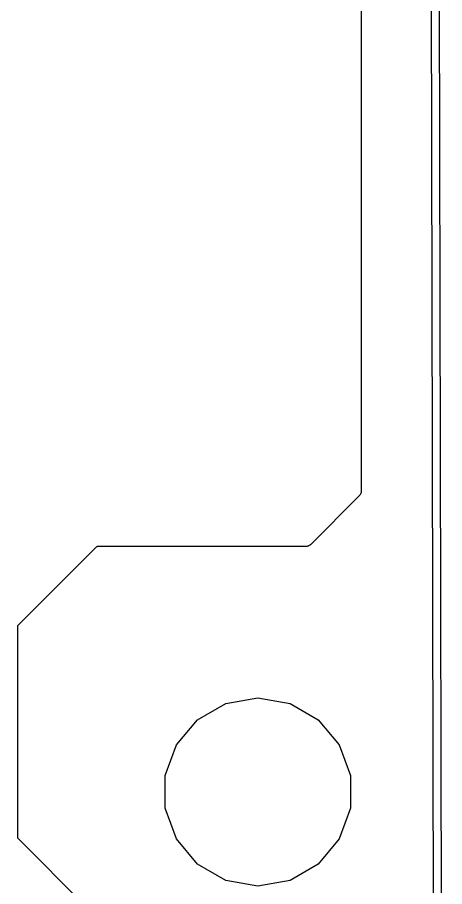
# Model space of a CAD drawing. Extents: x 92.1 to 192.1, y -135.1 to -45.9.
# Drawn here: x 184 to 192.07, y -106.92 to -90.5 of the extents above; entities that cross this region are included whole.
import ezdxf

# ---------------------------------------------------------------- set-up
doc = ezdxf.new("R2010")
doc.units = 0
doc.header["$MEASUREMENT"] = 0
doc.layers.add('BLACK', color=7, linetype='CONTINUOUS')

msp = doc.modelspace()

# ---------------------------------------------------------------- linework, layer by layer
at = {"layer": 'BLACK', "linetype": 'CONTINUOUS'}
for p, q in [((191.925, -134.925), (191.725, -46.075)), ((191.875, -45.9995), (192.075, -134.987)), ((190.5, -54.5526), (190.5, -99.4474)), ((190.47, -99.529), (190.466, -99.5326)), ((190.479, -99.5147), (190.47, -99.529)), ((190.488, -99.5011), (190.479, -99.5147)), ((190.49, -99.4957), (190.488, -99.5011)), ((190.492, -99.4908), (190.49, -99.4957)), ((190.495, -99.4745), (190.492, -99.4908)), ((190.5, -99.4585), (190.495, -99.4745)), ((190.5, -99.4474), (190.499, -99.4529)), ((190.499, -99.4529), (190.5, -99.4585)), ((190.463, -99.5372), (189.537, -100.463)), ((190.466, -99.5326), (190.463, -99.5372)), ((185.496, -100.504), (184.004, -101.996)), ((185.5, -100.501), (185.496, -100.504)), ((185.506, -100.5), (185.5, -100.501)), ((189.447, -100.5), (185.506, -100.5)), ((189.453, -100.499), (189.447, -100.5)), ((189.458, -100.5), (189.453, -100.499)), ((189.474, -100.495), (189.458, -100.5)), ((189.491, -100.492), (189.474, -100.495)), ((189.496, -100.49), (189.491, -100.492)), ((189.501, -100.488), (189.496, -100.49)), ((189.515, -100.479), (189.501, -100.488)), ((189.529, -100.47), (189.515, -100.479)), ((189.533, -100.466), (189.529, -100.47)), ((189.537, -100.463), (189.533, -100.466)), ((184.001, -102), (184, -102.006)), ((184, -102.006), (184, -105.994)), ((184.004, -101.996), (184.001, -102)), ((187.403, -103.774), (187.938, -103.466)), ((187.938, -103.466), (188.545, -103.359)), ((188.545, -103.359), (189.153, -103.466)), ((189.153, -103.466), (189.688, -103.774)), ((187.006, -104.247), (187.403, -103.774)), ((189.688, -103.774), (190.084, -104.247)), ((186.795, -104.827), (187.006, -104.247)), ((190.084, -104.247), (190.295, -104.827)), ((186.795, -105.444), (186.795, -104.827)), ((190.295, -104.827), (190.295, -105.444)), ((187.006, -106.024), (186.795, -105.444)), ((190.295, -105.444), (190.084, -106.024)), ((184, -105.994), (184.001, -106)), ((184.001, -106), (184.004, -106.004)), ((184.004, -106.004), (185.496, -107.496)), ((187.403, -106.497), (187.006, -106.024)), ((190.084, -106.024), (189.688, -106.497)), ((187.938, -106.806), (187.403, -106.497)), ((189.688, -106.497), (189.153, -106.806)), ((188.545, -106.913), (187.938, -106.806)), ((189.153, -106.806), (188.545, -106.913))]:
    msp.add_line(p, q, dxfattribs=at)

doc.saveas('drawing.dxf')
